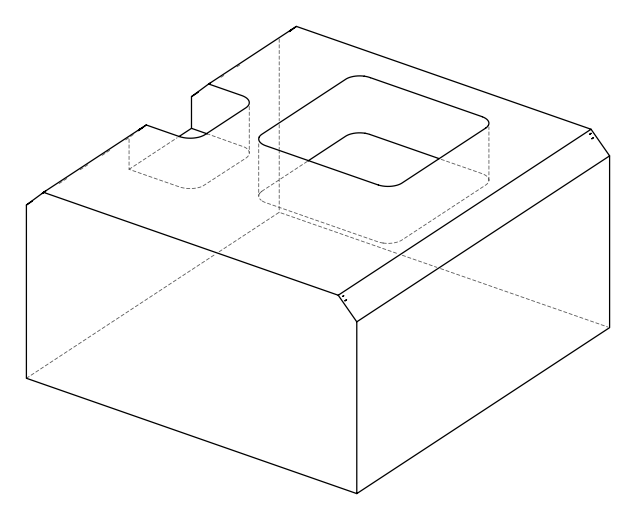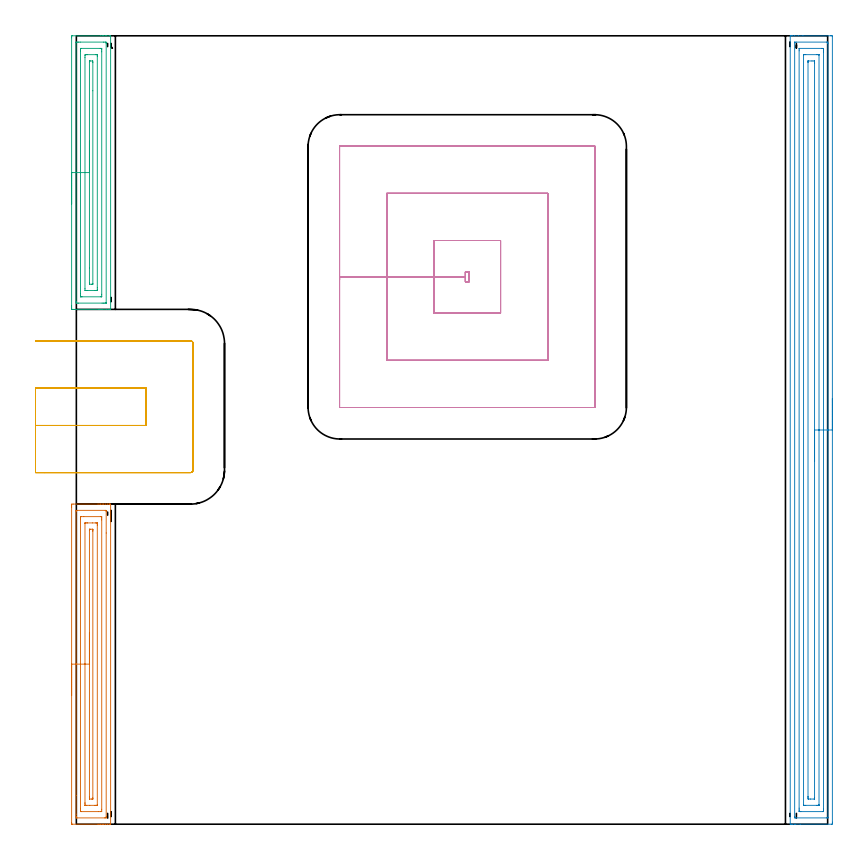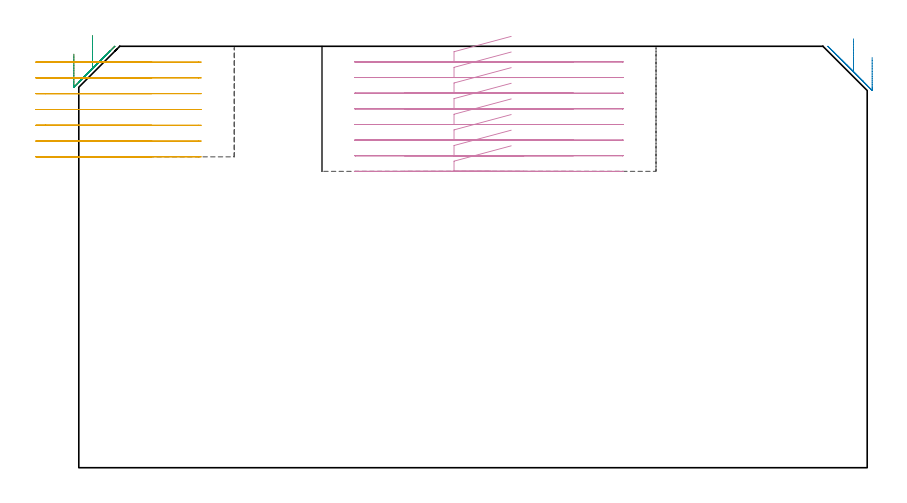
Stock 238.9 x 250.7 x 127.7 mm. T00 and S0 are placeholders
(PLAN: 5 operations, 1 tool changes, 34.5 min)
(1 AREA_MILL | FG_CHAMFER_SURFACE | UGT0205_001 | 4.29 min | 8340 mm3)
(2 AREA_MILL_1 | FG_CHAMFER_SURFACE_1 | UGT0205_001 | 10.3 min | 22508 mm3)
(3 AREA_MILL_2 | FG_CHAMFER_SURFACE_2 | UGT0205_001 | 3.7 min | 7199 mm3)
(4 MILL_RECTANGULAR_POCKET | POCKET_RECTANGULAR_STRAIGHT | UGT0201_094 | Follow Part, ap 5, ae 75% | 12.12 min | 392161 mm3)
(5 MILL_SLOT | SLOT_PARTIAL_RECTANGULAR | UGT0201_094 | Follow Part, ap 5, ae 75% | 4.07 min | 94991 mm3)
(TOOL UGT0205_001 | Chamfer Mill 20 x 3 x 45 deg. | D20 FL50 Z2)
(TOOL UGT0201_094 | End mill 20 mm | D20 FL38 Z4)
(OP 1 AREA_MILL)
G17 G21 G94 G90
T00 M6
G54
G17 G0 G90 X-1.5 Y40.9 S1061 M3
G43 Z137.7 H0
Z125.3
G94 G1 Y40.938 Z124.428 F250.
Y41.052 Z123.564
Y41.241 Z122.712
Y41.503 Z121.88
Y41.837 Z121.074
Y42.24 Z120.3
Y42.708 Z119.564
Y43.24 Z118.872
Y43.829 Z118.229
Y44.472 Z117.64
Y45.164 Z117.109
Y45.9 Z116.64
Y46.674 Z116.237
Y47.48 Z115.903
Y48.312 Z115.641
Y49.164 Z115.452
Y50.028 Z115.338
Y50.9 Z115.3
Y100.798
X-1.499 Y101.22 Z115.301
X-1.495 Y101.683 Z115.303
X-1.491 Y101.791 Z115.306
X-1.036 Y101.8 Z115.761
X6.906 Z123.7
X7.522 Z124.319
X7.788 Z124.585
X8.404 Z125.201
X8.671 Z125.467
X9.204 Z126.003
X9.903 Z126.702
X10.435 Z127.234
X10.621 Y101.799 Z127.419
X10.894 Y101.79 Z127.693
X10.9 Y101.665 Z127.7
Y0.135
X10.894 Y0.01 Z127.693
X10.619 Y0. Z127.418
X9.902 Z126.702
X9.204 Z126.003
X8.671 Z125.467
X8.404 Z125.201
X7.788 Z124.585
X7.522 Z124.319
X6.906 Z123.7
X-1.257 Z115.54
X-1.345 Y0.002 Z115.452
X-1.491 Y0.01 Z115.305
X-1.499 Y0.157 Z115.299
X-1.5 Y0.58 Z115.3
Y50.9
X-0.086 Z116.714
Y99.439
X-0.085 Y99.645 Z116.715
X-0.082 Y99.747 Z116.718
X-0.079 Y99.789 Z116.721
X0.014 Y99.793 Z116.814
X0.372 Y99.799 Z117.172
X9.196 Z125.996
X9.386 Y99.795 Z126.186
X9.469 Y99.79 Z126.269
X9.483 Y99.509 Z126.283
X9.485 Y99.439 Z126.285
X9.486 Y92.6 Z126.286
Y2.361
X9.485 Y2.155 Z126.285
X9.482 Y2.053 Z126.282
X9.479 Y2.011 Z126.279
X9.386 Y2.007 Z126.186
X9.028 Y2.001 Z125.828
X0.204 Z117.004
X0.014 Y2.005 Z116.814
X-0.069 Y2.01 Z116.731
X-0.083 Y2.291 Z116.717
X-0.085 Y2.361 Z116.715
X-0.086 Y3.184 Z116.714
Y9.148
Y50.9
X1.328 Z118.128
X1.329 Y97.052 Z118.129
X1.334 Y97.658 Z118.134
X1.337 Y97.79 Z118.137
X1.472 Y97.798 Z118.272
X1.612 Y97.799 Z118.412
X2.353 Y97.8 Z119.153
X7.788 Y97.799 Z124.588
X7.929 Y97.796 Z124.729
X8.022 Y97.79 Z124.822
X8.065 Y97.779 Z124.865
X8.068 Y97.752 Z124.868
X8.07 Y97.658 Z124.87
X8.071 Y97.372 Z124.871
X8.072 Y96.767 Z124.872
X8.071 Y4.748 Z124.871
X8.066 Y4.142 Z124.866
X8.063 Y4.01 Z124.863
X7.927 Y4.002 Z124.727
X7.788 Y4.001 Z124.588
X7.047 Y4. Z123.847
X1.612 Y4.001 Z118.412
X1.471 Y4.004 Z118.271
X1.378 Y4.01 Z118.178
X1.335 Y4.021 Z118.135
X1.332 Y4.048 Z118.132
X1.33 Y4.142 Z118.13
X1.329 Y4.428 Z118.129
X1.328 Y5.033 Z118.128
Y50.9
X2.743 Z119.543
Y95.625
X2.745 Y95.717 Z119.545
X2.749 Y95.771 Z119.549
X2.752 Y95.79 Z119.552
X2.772 Y95.792 Z119.572
X2.973 Y95.797 Z119.773
X3.376 Y95.8 Z120.176
X3.452 Z120.252
X5.141 Z121.941
X6.099 Z122.899
X6.446 Y95.795 Z123.246
X6.619 Y95.79 Z123.419
X6.651 Y95.785 Z123.451
X6.654 Y95.757 Z123.454
X6.655 Y95.708 Z123.455
X6.657 Y95.237 Z123.457
Y94.986
Y6.175
X6.655 Y6.083 Z123.455
X6.651 Y6.029 Z123.451
X6.648 Y6.01 Z123.448
X6.628 Y6.008 Z123.428
X6.427 Y6.003 Z123.227
X6.024 Y6. Z122.824
X5.948 Z122.748
X4.259 Z121.059
X3.301 Z120.101
X2.954 Y6.005 Z119.754
X2.781 Y6.01 Z119.581
X2.749 Y6.015 Z119.549
X2.746 Y6.043 Z119.546
X2.745 Y6.092 Z119.545
X2.743 Y6.563 Z119.543
Y6.814
Y50.9
X4.157 Z120.957
Y93.41
X4.159 Y93.616 Z120.959
X4.162 Y93.753 Z120.962
X4.164 Y93.793 Z120.964
X4.168 Y93.794 Z120.968
X4.185 Y93.797 Z120.985
X4.259 Y93.799 Z121.059
X4.552 Y93.8 Z121.352
X5.141 Y93.796 Z121.941
X5.224 Y93.793 Z122.024
X5.232 Y93.792 Z122.032
X5.236 Y93.759 Z122.036
X5.24 Y93.65 Z122.04
X5.242 Y93.513 Z122.042
X5.243 Y93.307 Z122.043
Y93.205
Y8.39
X5.241 Y8.184 Z122.041
X5.238 Y8.047 Z122.038
X5.236 Y8.007 Z122.036
X5.232 Y8.006 Z122.032
X5.215 Y8.003 Z122.015
X5.141 Y8.001 Z121.941
X4.848 Y8. Z121.648
X4.259 Y8.004 Z121.059
X4.176 Y8.007 Z120.976
X4.168 Y8.008 Z120.968
X4.164 Y8.041 Z120.964
X4.16 Y8.15 Z120.96
X4.158 Y8.287 Z120.958
X4.157 Y8.698 Z120.957
Y50.9
Y51.772 Z120.995
Y52.636 Z121.109
Y53.488 Z121.298
Y54.32 Z121.56
Y55.126 Z121.894
Y55.9 Z122.297
Y56.636 Z122.765
Y57.328 Z123.296
Y57.971 Z123.886
Y58.56 Z124.529
Y59.092 Z125.221
Y59.56 Z125.957
Y59.963 Z126.731
Y60.297 Z127.537
Y60.559 Z128.369
Y60.748 Z129.22
Y60.862 Z130.085
Y60.9 Z130.957
G0 Z137.7
M5
M2
(OP 2 AREA_MILL_1)
G17 G21 G94 G90
T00 M6
G54
G17 G0 G90 X240.4 Y135.35 S1061 M3
G43 Z137.7 H0
Z124.3
G94 G1 Y135.312 Z123.428 F250.
Y135.198 Z122.564
Y135.009 Z121.712
Y134.747 Z120.88
Y134.413 Z120.074
Y134.01 Z119.3
Y133.542 Z118.564
Y133.01 Z117.872
Y132.421 Z117.229
Y131.778 Z116.64
Y131.086 Z116.109
Y130.35 Z115.64
Y129.576 Z115.237
Y128.77 Z114.903
Y127.938 Z114.641
Y127.087 Z114.452
Y126.222 Z114.338
Y125.35 Z114.3
Y0.628
X240.397 Y0.239 Z114.302
X240.392 Y0.01 Z114.306
X240.16 Y0. Z114.538
X230.159 Z124.535
X228.747 Z125.949
X228.389 Z126.306
X227.672 Z127.028
X227.408 Z127.292
X227.025 Z127.666
X227.003 Y0.008 Z127.688
X227. Y0.181 Z127.7
Y250.519
X227.003 Y250.691 Z127.688
X227.024 Y250.693 Z127.667
X227.408 Y250.7 Z127.292
X227.672 Z127.027
X228.389 Z126.306
X229.632 Z125.065
X231.044 Z123.651
X239.896 Z114.801
X240.161 Y250.698 Z114.536
X240.392 Y250.69 Z114.306
X240.399 Y250.458 Z114.299
X240.4 Y125.35 Z114.3
X238.986 Z115.714
Y2.199
X238.985 Y2.09 Z115.715
X238.982 Y2.037 Z115.718
X238.98 Y2.018 Z115.72
X238.949 Y2.01 Z115.751
X238.537 Y2.001 Z116.163
X228.8 Z125.9
X228.544 Y2.005 Z126.156
X228.426 Y2.01 Z126.274
X228.415 Y2.39 Z126.285
X228.414 Y2.416 Z126.286
Y248.501
X228.415 Y248.61 Z126.285
X228.418 Y248.663 Z126.282
X228.42 Y248.682 Z126.28
X228.451 Y248.69 Z126.249
X228.863 Y248.699 Z125.837
X238.6 Z116.1
X238.856 Y248.695 Z115.844
X238.974 Y248.69 Z115.726
X238.985 Y248.31 Z115.715
X238.986 Y248.284 Z115.714
Y125.35
X237.572 Z117.128
X237.571 Y4.765 Z117.129
X237.567 Y4.204 Z117.133
X237.565 Y4.039 Z117.135
X237.559 Y4.01 Z117.141
X237.51 Y4.005 Z117.19
X237.442 Y4.001 Z117.258
X230.361 Y4. Z124.339
X230.159 Y4.002 Z124.541
X229.957 Y4.008 Z124.743
X229.835 Y4.014 Z124.865
X229.832 Y4.093 Z124.868
X229.83 Y4.204 Z124.87
X229.829 Y4.538 Z124.871
X229.828 Y5.098 Z124.872
X229.829 Y245.935 Z124.871
X229.833 Y246.496 Z124.867
X229.835 Y246.661 Z124.865
X229.841 Y246.69 Z124.859
X229.89 Y246.695 Z124.81
X229.958 Y246.699 Z124.742
X237.039 Y246.7 Z117.661
X237.241 Y246.698 Z117.459
X237.443 Y246.692 Z117.257
X237.565 Y246.686 Z117.135
X237.568 Y246.607 Z117.132
X237.57 Y246.496 Z117.13
X237.571 Y246.162 Z117.129
X237.572 Y245.602 Z117.128
Y125.35
X236.157 Z118.543
Y6.193
X236.155 Y6.094 Z118.545
X236.152 Y6.034 Z118.548
X236.15 Y6.01 Z118.55
X236.128 Y6.008 Z118.572
X235.909 Y6.003 Z118.791
X235.47 Y6. Z119.23
X231.93 Z122.77
X231.489 Y6.003 Z123.211
X231.273 Y6.008 Z123.427
X231.251 Y6.01 Z123.449
X231.248 Y6.025 Z123.452
X231.245 Y6.064 Z123.455
X231.243 Y6.122 Z123.457
Y244.507
X231.244 Y244.606 Z123.456
X231.248 Y244.666 Z123.452
X231.25 Y244.69 Z123.45
X231.272 Y244.692 Z123.428
X231.491 Y244.697 Z123.209
X231.93 Y244.7 Z122.77
X235.47 Z119.23
X235.911 Y244.697 Z118.789
X236.127 Y244.693 Z118.573
X236.149 Y244.69 Z118.551
X236.152 Y244.675 Z118.548
X236.155 Y244.636 Z118.545
X236.157 Y244.578 Z118.543
Y125.35
X234.743 Z119.957
Y8.515
X234.742 Y8.356 Z119.958
X234.737 Y8.037 Z119.963
X234.735 Y8.008 Z119.965
X234.73 Y8.005 Z119.97
X234.71 Y8.002 Z119.99
X234.669 Y8. Z120.031
X234.585 Z120.115
X233.483 Z121.217
X232.815 Y8.003 Z121.885
X232.72 Y8.006 Z121.98
X232.668 Y8.01 Z122.032
X232.663 Y8.196 Z122.037
X232.658 Y8.515 Z122.042
X232.657 Y8.675 Z122.043
Y8.834
Y242.185
X232.658 Y242.344 Z122.042
X232.663 Y242.663 Z122.037
X232.665 Y242.692 Z122.035
X232.67 Y242.695 Z122.03
X232.69 Y242.698 Z122.01
X232.731 Y242.7 Z121.969
X232.815 Z121.885
X233.917 Z120.783
X234.585 Y242.697 Z120.115
X234.68 Y242.694 Z120.02
X234.732 Y242.691 Z119.968
X234.737 Y242.504 Z119.963
X234.742 Y242.185 Z119.958
X234.743 Y242.025 Z119.957
Y241.866
Y125.35
Y124.478 Z119.995
Y123.614 Z120.109
Y122.762 Z120.298
Y121.93 Z120.56
Y121.124 Z120.894
Y120.35 Z121.297
Y119.614 Z121.765
Y118.922 Z122.296
Y118.279 Z122.886
Y117.69 Z123.529
Y117.159 Z124.221
Y116.69 Z124.957
Y116.287 Z125.731
Y115.953 Z126.537
Y115.691 Z127.369
Y115.502 Z128.22
Y115.388 Z129.085
Y115.35 Z129.957
G0 Z137.7
M5
M2
(OP 3 AREA_MILL_2)
G17 G21 G94 G90
T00 M6
G54
G17 G0 G90 X-1.5 Y197.2 S1061 M3
G43 Z137.7 H0
Z125.3
G94 G1 Y197.238 Z124.428 F250.
Y197.352 Z123.564
Y197.541 Z122.712
Y197.803 Z121.88
Y198.137 Z121.074
Y198.54 Z120.3
Y199.008 Z119.564
Y199.54 Z118.872
Y200.129 Z118.229
Y200.772 Z117.64
Y201.464 Z117.108
Y202.2 Z116.64
Y202.974 Z116.237
Y203.78 Z115.903
Y204.612 Z115.641
Y205.464 Z115.452
Y206.328 Z115.338
Y207.2 Z115.3
Y250.082
X-1.496 Y250.509 Z115.303
X-1.492 Y250.69 Z115.306
X-1.307 Y250.7 Z115.49
X7.788 Z124.583
X8.332 Z125.129
X8.671 Z125.467
X9.214 Z126.01
X9.553 Z126.348
X10.544 Z127.343
X10.854 Y250.69 Z127.646
X10.893 Y250.665 Z127.685
X10.897 Y250.659 Z127.689
X10.9 Y250.528 Z127.7
Y163.871
X10.897 Y163.708 Z127.688
X10.891 Y163.707 Z127.682
X10.543 Y163.7 Z127.343
X10.231 Z127.031
X9.553 Z126.348
X8.332 Z125.129
X7.788 Z124.583
X7.178 Z123.973
X-0.425 Z116.373
X-1.035 Y163.702 Z115.762
X-1.256 Y163.704 Z115.541
X-1.492 Y163.709 Z115.306
X-1.495 Y163.853 Z115.303
X-1.499 Y164.318 Z115.301
X-1.5 Y164.789 Z115.3
Y207.2
X-0.086 Z116.714
Y248.501
X-0.085 Y248.604 Z116.715
X-0.082 Y248.655 Z116.718
X-0.079 Y248.676 Z116.721
X-0.068 Y248.69 Z116.732
X0.331 Y248.698 Z117.131
X0.729 Y248.699 Z117.529
X1.212 Y248.7 Z118.012
X8.671 Y248.699 Z125.471
X9.156 Y248.697 Z125.956
X9.379 Y248.69 Z126.179
X9.479 Y248.672 Z126.279
X9.485 Y248.364 Z126.285
Y248.295
X9.486 Y165.899 Z126.286
X9.485 Y165.796 Z126.285
X9.482 Y165.745 Z126.282
X9.479 Y165.724 Z126.279
X9.468 Y165.71 Z126.268
X9.069 Y165.702 Z125.869
X8.671 Y165.701 Z125.471
X8.188 Y165.7 Z124.988
X0.729 Y165.701 Z117.529
X0.244 Y165.703 Z117.044
X0.021 Y165.71 Z116.821
X-0.079 Y165.728 Z116.721
X-0.085 Y166.036 Z116.715
Y166.105
X-0.086 Y207.2 Z116.714
X1.328 Z118.128
X1.329 Y245.901 Z118.129
X1.331 Y246.508 Z118.131
X1.334 Y246.651 Z118.134
X1.335 Y246.68 Z118.135
X1.36 Y246.69 Z118.16
X1.426 Y246.697 Z118.226
X1.612 Y246.699 Z118.412
X7.599 Y246.7 Z124.399
X7.788 Y246.699 Z124.588
X7.978 Y246.697 Z124.778
X8.031 Y246.694 Z124.831
X8.06 Y246.69 Z124.86
X8.065 Y246.677 Z124.865
X8.068 Y246.604 Z124.868
X8.07 Y246.508 Z124.87
X8.071 Y246.222 Z124.871
X8.072 Y245.615 Z124.872
X8.071 Y168.499 Z124.871
X8.069 Y167.892 Z124.869
X8.066 Y167.749 Z124.866
X8.065 Y167.72 Z124.865
X8.04 Y167.71 Z124.84
X7.974 Y167.704 Z124.774
X7.788 Y167.701 Z124.588
X1.801 Y167.7 Z118.601
X1.612 Y167.701 Z118.412
X1.422 Y167.703 Z118.222
X1.369 Y167.706 Z118.169
X1.339 Y167.71 Z118.139
X1.335 Y167.723 Z118.135
X1.332 Y167.796 Z118.132
X1.33 Y167.892 Z118.13
X1.329 Y168.178 Z118.129
X1.328 Y168.785 Z118.128
Y207.2
X2.743 Z119.543
Y243.828
X2.746 Y244.467 Z119.546
X2.75 Y244.674 Z119.55
X2.946 Y244.69 Z119.746
X3.376 Y244.7 Z120.176
X3.398 Z120.198
X6.045 Z122.845
X6.457 Y244.691 Z123.257
X6.651 Y244.684 Z123.451
X6.653 Y244.573 Z123.453
X6.657 Y244.08 Z123.457
Y170.572
X6.654 Y169.933 Z123.454
X6.65 Y169.726 Z123.45
X6.454 Y169.71 Z123.254
X6.024 Y169.7 Z122.824
X6.002 Z122.802
X3.355 Z120.155
X2.943 Y169.709 Z119.743
X2.749 Y169.716 Z119.549
X2.747 Y169.827 Z119.547
X2.743 Y170.32 Z119.543
Y207.2
X4.157 Z120.957
X4.158 Y242.454 Z120.958
X4.16 Y242.592 Z120.96
X4.164 Y242.691 Z120.964
X4.178 Y242.694 Z120.978
X4.259 Y242.698 Z121.059
X4.491 Y242.7 Z121.291
X5.141 Y242.693 Z121.941
X5.227 Y242.69 Z122.027
X5.238 Y242.351 Z122.038
X5.242 Y242.145 Z122.042
X5.243 Y233.215 Z122.043
X5.242 Y171.946 Z122.042
X5.24 Y171.808 Z122.04
X5.236 Y171.709 Z122.036
X5.222 Y171.706 Z122.022
X5.141 Y171.702 Z121.941
X4.909 Y171.7 Z121.709
X4.259 Y171.707 Z121.059
X4.173 Y171.71 Z120.973
X4.162 Y172.049 Z120.962
X4.158 Y172.255 Z120.958
X4.157 Y176.804 Z120.957
Y207.2
Y208.072 Z120.995
Y208.936 Z121.109
Y209.788 Z121.298
Y210.62 Z121.56
Y211.426 Z121.894
Y212.2 Z122.297
Y212.936 Z122.765
Y213.628 Z123.296
Y214.271 Z123.886
Y214.86 Z124.529
Y215.392 Z125.221
Y215.86 Z125.957
Y216.263 Z126.731
Y216.597 Z127.537
Y216.859 Z128.369
Y217.048 Z129.22
Y217.162 Z130.085
Y217.2 Z130.957
G0 Z137.7
M5
M2
(OP 4 MILL_RECTANGULAR_POCKET)
G17 G21 G94 G90
T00 M6
G54
G17 G0 G90 X131.027 Y185.6 S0 M3
G43 Z137.7 H0
Z130.7
G94 G1 X113.7 Z126.057 F250.
Y174.05 Z122.962
X123.7
Y172.5 F500.
X124.9
Y175.6
X123.7
Y174.05
X113.7
Y162.5
X134.9
Y185.6
X113.7
Y174.05
X98.7
Y147.5
X149.9
Y200.6
X98.7
Y174.05
X83.7
Y132.6
X83.705 Y132.545
X83.745 Y132.505
X83.8 Y132.5
X164.8
X164.855 Y132.505
X164.895 Y132.545
X164.9 Y132.6
Y215.5
X164.895 Y215.555
X164.855 Y215.595
X164.8 Y215.6
X83.8
X83.745 Y215.595
X83.705 Y215.555
X83.7 Y215.5
Y174.05
Y173.05
G0 X131.027 Y185.6 Z125.962
G1 X113.7 Z121.32 F250.
Y174.05 Z118.225
X123.7
Y172.5 F500.
X124.9
Y175.6
X123.7
Y174.05
X113.7
Y162.5
X134.9
Y185.6
X113.7
Y174.05
X98.7
Y147.5
X149.9
Y200.6
X98.7
Y174.05
X83.7
Y132.6
X83.705 Y132.545
X83.745 Y132.505
X83.8 Y132.5
X164.8
X164.855 Y132.505
X164.895 Y132.545
X164.9 Y132.6
Y215.5
X164.895 Y215.555
X164.855 Y215.595
X164.8 Y215.6
X83.8
X83.745 Y215.595
X83.705 Y215.555
X83.7 Y215.5
Y174.05
Y173.05
G0 X131.027 Y185.6 Z121.225
G1 X113.7 Z116.582 F250.
Y174.05 Z113.487
X123.7
Y172.5 F500.
X124.9
Y175.6
X123.7
Y174.05
X113.7
Y162.5
X134.9
Y185.6
X113.7
Y174.05
X98.7
Y147.5
X149.9
Y200.6
X98.7
Y174.05
X83.7
Y132.6
X83.705 Y132.545
X83.745 Y132.505
X83.8 Y132.5
X164.8
X164.855 Y132.505
X164.895 Y132.545
X164.9 Y132.6
Y215.5
X164.895 Y215.555
X164.855 Y215.595
X164.8 Y215.6
X83.8
X83.745 Y215.595
X83.705 Y215.555
X83.7 Y215.5
Y174.05
Y173.05
G0 X131.027 Y185.6 Z116.487
G1 X113.7 Z111.845 F250.
Y174.05 Z108.75
X123.7
Y172.5 F500.
X124.9
Y175.6
X123.7
Y174.05
X113.7
Y162.5
X134.9
Y185.6
X113.7
Y174.05
X98.7
Y147.5
X149.9
Y200.6
X98.7
Y174.05
X83.7
Y132.6
X83.705 Y132.545
X83.745 Y132.505
X83.8 Y132.5
X164.8
X164.855 Y132.505
X164.895 Y132.545
X164.9 Y132.6
Y215.5
X164.895 Y215.555
X164.855 Y215.595
X164.8 Y215.6
X83.8
X83.745 Y215.595
X83.705 Y215.555
X83.7 Y215.5
Y174.05
Y173.05
G0 X131.027 Y185.6 Z111.75
G1 X113.7 Z107.107 F250.
Y174.05 Z104.012
X123.7
Y172.5 F500.
X124.9
Y175.6
X123.7
Y174.05
X113.7
Y162.5
X134.9
Y185.6
X113.7
Y174.05
X98.7
Y147.5
X149.9
Y200.6
X98.7
Y174.05
X83.7
Y132.6
X83.705 Y132.545
X83.745 Y132.505
X83.8 Y132.5
X164.8
X164.855 Y132.505
X164.895 Y132.545
X164.9 Y132.6
Y215.5
X164.895 Y215.555
X164.855 Y215.595
X164.8 Y215.6
X83.8
X83.745 Y215.595
X83.705 Y215.555
X83.7 Y215.5
Y174.05
Y173.05
G0 X131.027 Y185.6 Z107.012
G1 X113.7 Z102.37 F250.
Y174.05 Z99.275
X123.7
Y172.5 F500.
X124.9
Y175.6
X123.7
Y174.05
X113.7
Y162.5
X134.9
Y185.6
X113.7
Y174.05
X98.7
Y147.5
X149.9
Y200.6
X98.7
Y174.05
X83.7
Y132.6
X83.705 Y132.545
X83.745 Y132.505
X83.8 Y132.5
X164.8
X164.855 Y132.505
X164.895 Y132.545
X164.9 Y132.6
Y215.5
X164.895 Y215.555
X164.855 Y215.595
X164.8 Y215.6
X83.8
X83.745 Y215.595
X83.705 Y215.555
X83.7 Y215.5
Y174.05
Y173.05
G0 X131.027 Y185.6 Z102.275
G1 X113.7 Z97.632 F250.
Y174.05 Z94.537
X123.7
Y172.5 F500.
X124.9
Y175.6
X123.7
Y174.05
X113.7
Y162.5
X134.9
Y185.6
X113.7
Y174.05
X98.7
Y147.5
X149.9
Y200.6
X98.7
Y174.05
X83.7
Y132.6
X83.705 Y132.545
X83.745 Y132.505
X83.8 Y132.5
X164.8
X164.855 Y132.505
X164.895 Y132.545
X164.9 Y132.6
Y215.5
X164.895 Y215.555
X164.855 Y215.595
X164.8 Y215.6
X83.8
X83.745 Y215.595
X83.705 Y215.555
X83.7 Y215.5
Y174.05
Y173.05
G0 X131.027 Y185.6 Z97.537
G1 X113.7 Z92.895 F250.
Y174.05 Z89.8
X123.7
Y172.5 F500.
X124.9
Y175.6
X123.7
Y174.05
X113.7
Y162.5
X134.9
Y185.6
X113.7
Y174.05
X98.7
Y147.5
X149.9
Y200.6
X98.7
Y174.05
X83.7
Y132.6
X83.705 Y132.545
X83.745 Y132.505
X83.8 Y132.5
X164.8
X164.855 Y132.505
X164.895 Y132.545
X164.9 Y132.6
Y215.5
X164.895 Y215.555
X164.855 Y215.595
X164.8 Y215.6
X83.8
X83.745 Y215.595
X83.705 Y215.555
X83.7 Y215.5
Y174.05
Y173.05
G0 Z137.7
M5
M2
(OP 5 MILL_SLOT)
G17 G21 G94 G90
T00 M6
G54
G17 G0 G90 X-13. Y126.8 S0 M3
G43 Z137.7 H0
Z122.914
G94 G1 X-10. F250.
X22.1 F500.
Y138.7
X-10.
X-13. F250.
Y111.8
X-10.
X36.3 F500.
G3 X37.1 Y112.6 R0.8
G1 Y152.9
G3 X36.3 Y153.7 R0.8
G1 X-10.
X-13. F250.
G0 Y126.8 Z118.129
G1 X-10.
X22.1 F500.
Y138.7
X-10.
X-13. F250.
Y111.8
X-10.
X36.3 F500.
G3 X37.1 Y112.6 R0.8
G1 Y152.9
G3 X36.3 Y153.7 R0.8
G1 X-10.
X-13. F250.
G0 Y126.8 Z113.343
G1 X-10.
X22.1 F500.
Y138.7
X-10.
X-13. F250.
Y111.8
X-10.
X36.3 F500.
G3 X37.1 Y112.6 R0.8
G1 Y152.9
G3 X36.3 Y153.7 R0.8
G1 X-10.
X-13. F250.
G0 Y126.8 Z108.557
G1 X-10.
X22.1 F500.
Y138.7
X-10.
X-13. F250.
Y111.8
X-10.
X36.3 F500.
G3 X37.1 Y112.6 R0.8
G1 Y152.9
G3 X36.3 Y153.7 R0.8
G1 X-10.
X-13. F250.
G0 Y126.8 Z103.771
G1 X-10.
X22.1 F500.
Y138.7
X-10.
X-13. F250.
Y111.8
X-10.
X36.3 F500.
G3 X37.1 Y112.6 R0.8
G1 Y152.9
G3 X36.3 Y153.7 R0.8
G1 X-10.
X-13. F250.
G0 Y126.8 Z98.986
G1 X-10.
X22.1 F500.
Y138.7
X-10.
X-13. F250.
Y111.8
X-10.
X36.3 F500.
G3 X37.1 Y112.6 R0.8
G1 Y152.9
G3 X36.3 Y153.7 R0.8
G1 X-10.
X-13. F250.
G0 Y126.8 Z94.2
G1 X-10.
X22.1 F500.
Y138.7
X-10.
X-13. F250.
Y111.8
X-10.
X36.3 F500.
G3 X37.1 Y112.6 R0.8
G1 Y152.9
G3 X36.3 Y153.7 R0.8
G1 X-10.
X-13. F250.
G0 Z137.7
M5
M2
